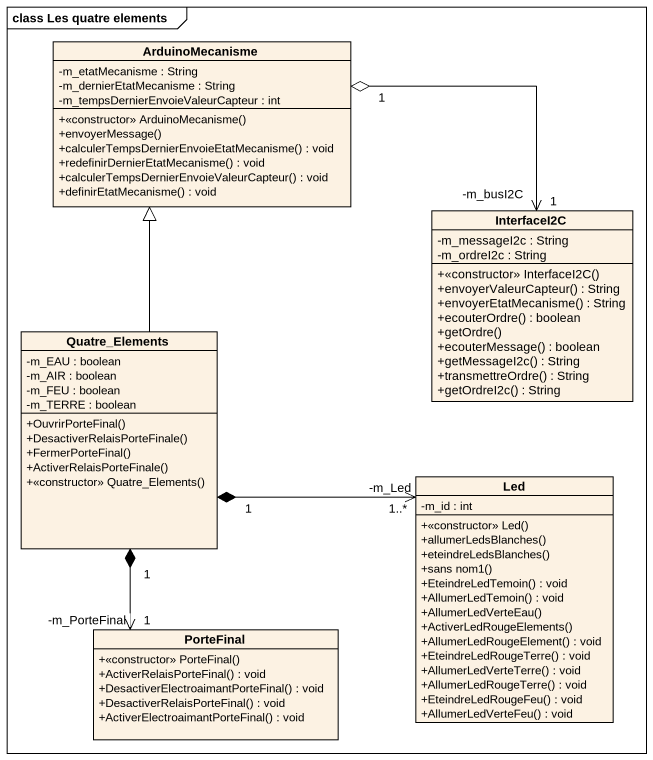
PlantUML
@startuml
mainframe class Les quatre elements
hide circle
hide empty members
skinparam classAttributeIconSize 0
class ArduinoMecanisme {
  -m_etatMecanisme : String
  -m_dernierEtatMecanisme : String
  -m_tempsDernierEnvoieValeurCapteur : int
  +<<constructor>> ArduinoMecanisme()
  +envoyerMessage()
  +calculerTempsDernierEnvoieEtatMecanisme() : void
  +redefinirDernierEtatMecanisme() : void
  +calculerTempsDernierEnvoieValeurCapteur() : void
  +definirEtatMecanisme() : void
}
class InterfaceI2C {
  -m_messageI2c : String
  -m_ordreI2c : String
  +<<constructor>> InterfaceI2C()
  +envoyerValeurCapteur() : String
  +envoyerEtatMecanisme() : String
  +ecouterOrdre() : boolean
  +getOrdre()
  +ecouterMessage() : boolean
  +getMessageI2c() : String
  +transmettreOrdre() : String
  +getOrdreI2c() : String
}
class Quatre_Elements {
  -m_EAU : boolean
  -m_AIR : boolean
  -m_FEU : boolean
  -m_TERRE : boolean
  +OuvrirPorteFinal()
  +DesactiverRelaisPorteFinale()
  +FermerPorteFinal()
  +ActiverRelaisPorteFinale()
  +<<constructor>> Quatre_Elements()
}
class Led {
  -m_id : int
  +<<constructor>> Led()
  +allumerLedsBlanches()
  +eteindreLedsBlanches()
  +sans nom1()
  +EteindreLedTemoin() : void
  +AllumerLedTemoin() : void
  +AllumerLedVerteEau()
  +ActiverLedRougeElements()
  +AllumerLedRougeElement() : void
  +EteindreLedRougeTerre() : void
  +AllumerLedVerteTerre() : void
  +AllumerLedRougeTerre() : void
  +EteindreLedRougeFeu() : void
  +AllumerLedVerteFeu() : void
}
class PorteFinal {
  +<<constructor>> PorteFinal()
  +ActiverRelaisPorteFinal() : void
  +DesactiverElectroaimantPorteFinal() : void
  +DesactiverRelaisPorteFinal() : void
  +ActiverElectroaimantPorteFinal() : void
}
ArduinoMecanisme "1" o-right-> "1\n-m_busI2C" InterfaceI2C
Quatre_Elements -up-|> ArduinoMecanisme
Quatre_Elements "1" *-right-> "1..*\n-m_Led" Led
Quatre_Elements "1" *--> "1\n-m_PorteFinal" PorteFinal
@enduml
